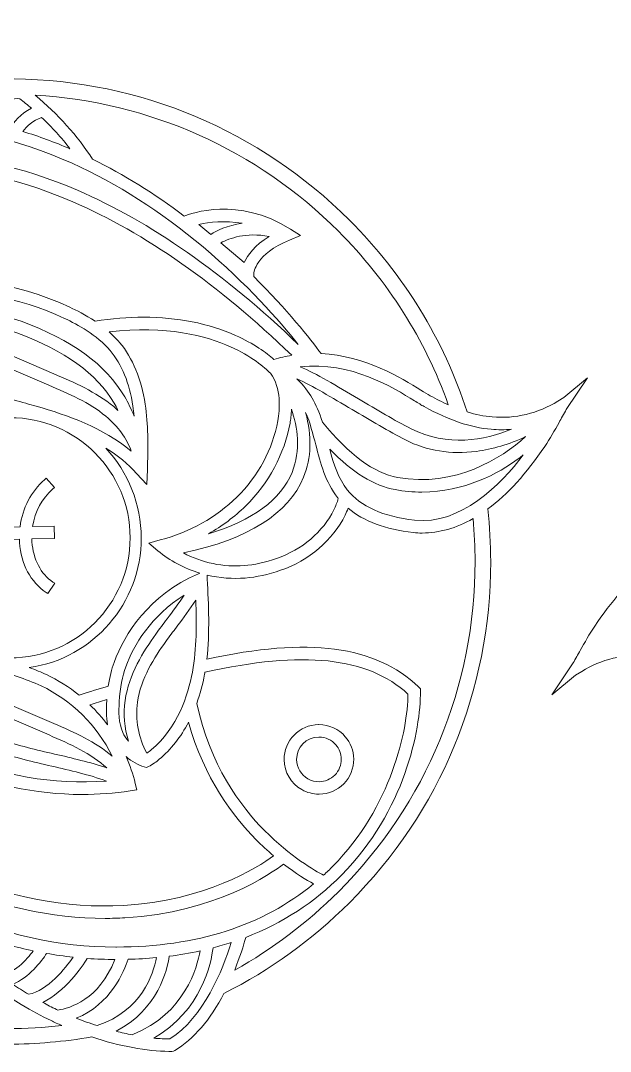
# Model space of a CAD drawing. Header units: millimetres. Extents: x 29 to 1471, y -326 to -22.
# Drawn here: x 203.2 to 376.9, y -326 to -22.5 of the extents above; entities that cross this region are included whole.
import ezdxf

# ---------------------------------------------------------------- set-up
doc = ezdxf.new("R2010")
doc.units = ezdxf.units.MM
doc.header["$MEASUREMENT"] = 0
doc.layers.add('Layer 3', color=7, linetype='Continuous')
doc.layers.add('Layer 4', color=7, linetype='Continuous')

# ---------------------------------------------------------------- blocks, each defined once
blk = doc.blocks.new('block 3')
at = {"layer": 'Layer 3', "lineweight": 0}
blk.add_open_spline([(693.53, -133.42), (693.53, -133.42), (691.7, -134.56), (691.7, -134.56), (685.99, -138.13), (679.16, -139.77), (672.45, -139.19), (670.01, -138.98), (667.58, -138.49), (665.03, -137.71), (658.09, -116.33), (646.41, -97.34), (630.33, -81.25), (603.9, -54.82), (568.77, -40.05), (531.41, -39.64), (527.12, -36.67), (522.53, -34.01), (517.77, -31.74), (503.1, -24.73), (489.43, -22.49), (482.17, -22.68), (482.17, -22.68), (481.69, -22.7), (481.69, -22.7), (481.69, -22.7), (481.27, -22.95), (481.27, -22.95), (474.44, -27.12), (468.68, -34.68), (464.15, -45.42), (462.33, -49.74), (461.11, -53.66), (460.4, -56.25), (449.59, -60.39), (440.09, -66.56), (432.16, -74.6), (426.69, -80.14), (422.03, -86.54), (418.31, -93.62), (398.29, -118.86), (387.7, -149.33), (387.7, -181.75), (387.7, -182.17), (387.71, -182.59), (387.72, -183.01), (387.72, -183.01), (387.72, -183.44), (387.72, -183.44), (382.38, -187.66), (377.2, -193.5), (372.32, -200.82), (370.74, -203.18), (369.39, -205.59), (368.06, -207.94), (367.39, -209.15), (366.69, -210.4), (365.95, -211.64), (365.95, -211.64), (359.67, -221.01), (359.67, -221.01), (359.67, -221.01), (366.65, -215.28), (366.65, -215.28), (366.65, -215.28), (368.5, -214.13), (368.5, -214.13), (374.2, -210.56), (381.04, -208.92), (387.75, -209.5), (388.63, -209.58), (389.55, -209.69), (390.47, -209.85), (395.94, -237.27), (409.38, -262.3), (429.33, -282.25), (456.18, -309.1), (491.87, -323.88), (529.83, -323.88), (538.05, -323.88), (546.32, -323.17), (554.4, -321.77), (562.57, -324.47), (570.85, -326.02), (577.15, -326.02), (577.45, -326.02), (577.74, -326.01), (578.02, -326.01), (578.02, -326.01), (578.51, -325.99), (578.51, -325.99), (578.51, -325.99), (578.93, -325.74), (578.93, -325.74), (584.47, -322.36), (589.34, -316.71), (593.38, -308.95), (607, -302.13), (619.43, -293.15), (630.33, -282.25), (657.18, -255.41), (671.96, -219.72), (671.96, -181.75), (671.96, -176.61), (671.68, -171.42), (671.13, -166.3), (676.93, -162.03), (682.57, -155.83), (687.88, -147.87), (689.45, -145.52), (690.8, -143.13), (692.1, -140.8), (692.71, -139.71), (693.48, -138.35), (694.25, -137.05), (694.25, -137.05), (700.52, -127.68), (700.52, -127.68), (700.52, -127.68), (693.53, -133.42), (693.53, -133.42)], degree=3, knots=[0, 0, 0, 0, 1, 1, 1, 2, 2, 2, 3, 3, 3, 4, 4, 4, 5, 5, 5, 6, 6, 6, 7, 7, 7, 8, 8, 8, 9, 9, 9, 10, 10, 10, 11, 11, 11, 12, 12, 12, 13, 13, 13, 14, 14, 14, 15, 15, 15, 16, 16, 16, 17, 17, 17, 18, 18, 18, 19, 19, 19, 20, 20, 20, 21, 21, 21, 22, 22, 22, 23, 23, 23, 24, 24, 24, 25, 25, 25, 26, 26, 26, 27, 27, 27, 28, 28, 28, 29, 29, 29, 30, 30, 30, 31, 31, 31, 32, 32, 32, 33, 33, 33, 34, 34, 34, 35, 35, 35, 36, 36, 36, 37, 37, 37, 38, 38, 38, 39, 39, 39, 40, 40, 40, 40], dxfattribs=at)
blk = doc.blocks.new('block 4')
at = {"layer": 'Layer 4', "lineweight": 0}
for points, knots in [([(363.24, -133.42), (363.24, -133.42), (361.41, -134.56), (361.41, -134.56), (355.7, -138.13), (348.86, -139.77), (342.15, -139.19), (339.71, -138.98), (337.28, -138.49), (334.73, -137.71), (327.79, -116.33), (316.12, -97.34), (300.04, -81.25), (273.61, -54.82), (238.48, -40.05), (201.12, -39.64), (196.83, -36.67), (192.24, -34.01), (187.48, -31.74), (172.81, -24.73), (159.14, -22.49), (151.88, -22.68), (151.88, -22.68), (151.39, -22.7), (151.39, -22.7), (151.39, -22.7), (150.98, -22.95), (150.98, -22.95), (144.14, -27.12), (138.38, -34.68), (133.86, -45.42), (132.04, -49.74), (130.82, -53.66), (130.11, -56.25), (119.29, -60.39), (109.79, -66.56), (101.87, -74.6), (96.4, -80.14), (91.74, -86.54), (88.02, -93.62), (67.99, -118.86), (57.41, -149.33), (57.41, -181.75), (57.41, -182.17), (57.42, -182.59), (57.42, -183.01), (57.42, -183.01), (57.43, -183.44), (57.43, -183.44), (52.09, -187.66), (46.91, -193.5), (42.02, -200.82), (40.45, -203.18), (39.09, -205.59), (37.77, -207.94), (37.09, -209.15), (36.4, -210.4), (35.66, -211.64), (35.66, -211.64), (29.38, -221.01), (29.38, -221.01), (29.38, -221.01), (36.36, -215.28), (36.36, -215.28), (36.36, -215.28), (38.2, -214.13), (38.2, -214.13), (43.91, -210.56), (50.75, -208.92), (57.46, -209.5), (58.34, -209.58), (59.25, -209.69), (60.18, -209.85), (65.65, -237.27), (79.08, -262.3), (99.04, -282.25), (125.88, -309.1), (161.57, -323.88), (199.54, -323.88), (207.76, -323.88), (216.03, -323.17), (224.11, -321.77), (232.27, -324.47), (240.56, -326.02), (246.85, -326.02), (247.16, -326.02), (247.45, -326.01), (247.73, -326.01), (247.73, -326.01), (248.22, -325.99), (248.22, -325.99), (248.22, -325.99), (248.64, -325.74), (248.64, -325.74), (254.18, -322.36), (259.04, -316.71), (263.09, -308.95), (276.71, -302.13), (289.14, -293.15), (300.04, -282.25), (326.88, -255.41), (341.67, -219.72), (341.67, -181.75), (341.67, -176.61), (341.39, -171.42), (340.84, -166.3), (346.64, -162.03), (352.27, -155.83), (357.59, -147.87), (359.16, -145.52), (360.5, -143.13), (361.81, -140.8), (362.42, -139.71), (363.19, -138.35), (363.95, -137.05), (363.95, -137.05), (370.23, -127.68), (370.23, -127.68), (370.23, -127.68), (363.24, -133.42), (363.24, -133.42)], [0, 0, 0, 0, 1, 1, 1, 2, 2, 2, 3, 3, 3, 4, 4, 4, 5, 5, 5, 6, 6, 6, 7, 7, 7, 8, 8, 8, 9, 9, 9, 10, 10, 10, 11, 11, 11, 12, 12, 12, 13, 13, 13, 14, 14, 14, 15, 15, 15, 16, 16, 16, 17, 17, 17, 18, 18, 18, 19, 19, 19, 20, 20, 20, 21, 21, 21, 22, 22, 22, 23, 23, 23, 24, 24, 24, 25, 25, 25, 26, 26, 26, 27, 27, 27, 28, 28, 28, 29, 29, 29, 30, 30, 30, 31, 31, 31, 32, 32, 32, 33, 33, 33, 34, 34, 34, 35, 35, 35, 36, 36, 36, 37, 37, 37, 38, 38, 38, 39, 39, 39, 40, 40, 40, 40]), ([(200.18, -54.07), (197.75, -53.4), (195.24, -52.8), (192.72, -52.27), (194.56, -49.79), (198.66, -45.05), (202.91, -45.49), (204.08, -46.4), (205.24, -47.34), (206.35, -48.29), (203.06, -49.92), (201.12, -52.5), (200.18, -54.07)], [0, 0, 0, 0, 1, 1, 1, 2, 2, 2, 3, 3, 3, 4, 4, 4, 4]), ([(323.8, -132.93), (323.11, -132.54), (322.18, -131.97), (321.09, -131.29), (315.37, -127.74), (304.75, -121.15), (291.69, -120.55), (288.49, -116.22), (281.74, -107.64), (271.85, -97.83), (271.85, -97.83), (271.89, -96.97), (271.89, -96.97), (271.9, -96.74), (272.29, -91.27), (282.38, -87.09), (282.38, -87.09), (285.64, -85.73), (285.64, -85.73), (285.64, -85.73), (282.65, -83.85), (282.65, -83.85), (267.2, -74.12), (253.2, -79.3), (251.37, -80.04), (242.61, -73.43), (233.53, -67.8), (224.38, -63.31), (219.84, -56.33), (214.16, -50), (207.47, -44.46), (241.17, -46.37), (272.85, -60.57), (296.79, -84.5), (311.44, -99.15), (322.33, -116.34), (329.17, -135.61), (327.45, -134.84), (325.65, -133.94), (323.8, -132.93)], [0, 0, 0, 0, 1, 1, 1, 2, 2, 2, 3, 3, 3, 4, 4, 4, 5, 5, 5, 6, 6, 6, 7, 7, 7, 8, 8, 8, 9, 9, 9, 10, 10, 10, 11, 11, 11, 12, 12, 12, 13, 13, 13, 13]), ([(203.86, -55.14), (204.93, -53.66), (206.7, -51.88), (209.36, -51.01), (212.4, -53.88), (215.2, -56.98), (217.71, -60.23), (213.17, -58.27), (208.51, -56.57), (203.86, -55.14)], [0, 0, 0, 0, 1, 1, 1, 2, 2, 2, 3, 3, 3, 3]), ([(168.35, -53.39), (185.11, -53.39), (201.92, -57.12), (218.31, -64.49), (231.51, -70.42), (244.5, -78.71), (256.91, -89.13), (269.79, -99.95), (279.36, -110.83), (284.96, -117.82), (263.21, -96.93), (241.34, -81.67), (219.91, -72.46), (203.5, -65.4), (187.23, -61.83), (171.56, -61.83), (169.6, -61.83), (167.63, -61.88), (165.7, -62), (139.02, -63.54), (122.49, -75.12), (118.95, -77.84), (115.35, -75.06), (112.24, -73.16), (110.14, -71.99), (125.06, -59.69), (144.59, -53.43), (168.21, -53.39), (168.21, -53.39), (168.35, -53.39), (168.35, -53.39)], [0, 0, 0, 0, 1, 1, 1, 2, 2, 2, 3, 3, 3, 4, 4, 4, 5, 5, 5, 6, 6, 6, 7, 7, 7, 8, 8, 8, 9, 9, 9, 10, 10, 10, 10]), ([(166.07, -65.64), (182.95, -64.69), (200.62, -68.13), (218.57, -75.87), (239.76, -85), (261.45, -100.2), (283.04, -121.05), (281.3, -121.34), (279.54, -121.75), (277.81, -122.28), (275.61, -120.35), (271.88, -117.6), (266.47, -115.17), (258.57, -111.63), (249.46, -109.83), (239.38, -109.83), (234.82, -109.83), (230.01, -110.22), (225.11, -110.98), (222.27, -109.1), (219.51, -107.74), (217.67, -106.88), (201.64, -99.33), (182.65, -96.66), (164.19, -99.36), (164.19, -99.36), (162.2, -99.65), (162.2, -99.65), (162.2, -99.65), (162.68, -101.6), (162.68, -101.6), (163.34, -104.3), (164.24, -106.94), (165.36, -109.49), (163.67, -108.04), (161.8, -106.96), (160.05, -106.45), (160.05, -106.45), (159.38, -106.26), (159.38, -106.26), (159.38, -106.26), (158.75, -106.56), (158.75, -106.56), (157.47, -107.17), (156.39, -108.02), (155.59, -108.68), (152.14, -111.58), (149.24, -115.25), (146.97, -119.59), (142.48, -103.14), (133.72, -91.74), (127.1, -85.05), (125.45, -83.38), (123.7, -81.76), (121.9, -80.23), (126.59, -76.83), (142.16, -66.98), (166.07, -65.64)], [0, 0, 0, 0, 1, 1, 1, 2, 2, 2, 3, 3, 3, 4, 4, 4, 5, 5, 5, 6, 6, 6, 7, 7, 7, 8, 8, 8, 9, 9, 9, 10, 10, 10, 11, 11, 11, 12, 12, 12, 13, 13, 13, 14, 14, 14, 15, 15, 15, 16, 16, 16, 17, 17, 17, 18, 18, 18, 19, 19, 19, 19]), ([(268.46, -82.17), (264, -82.75), (260.87, -84.36), (259.2, -85.44), (259.2, -85.44), (255.72, -82.53), (255.72, -82.53), (258.8, -81.8), (263.24, -81.26), (268.46, -82.17)], [0, 0, 0, 0, 1, 1, 1, 2, 2, 2, 3, 3, 3, 3]), ([(276.41, -86.01), (272.07, -88.67), (270.04, -91.56), (269.08, -93.69), (269.08, -93.69), (262.18, -87.92), (262.18, -87.92), (264.66, -86.57), (269.46, -84.81), (276.41, -86.01)], [0, 0, 0, 0, 1, 1, 1, 2, 2, 2, 3, 3, 3, 3]), ([(236.61, -138.95), (235.77, -136.87), (234.86, -134.99), (233.84, -133.26), (228.26, -123.77), (218.27, -116.49), (203.31, -111.02), (198.29, -109.19), (192.68, -107.9), (187.26, -106.66), (181.84, -105.41), (176.24, -104.13), (171.17, -102.28), (186.82, -101.09), (202.72, -103.88), (216.12, -110.19), (220, -112.02), (225.62, -114.98), (229.52, -119.62), (232.99, -123.75), (235.26, -129.25), (236.25, -135.98), (236.39, -136.95), (236.51, -137.93), (236.61, -138.95)], [0, 0, 0, 0, 1, 1, 1, 2, 2, 2, 3, 3, 3, 4, 4, 4, 5, 5, 5, 6, 6, 6, 7, 7, 7, 8, 8, 8, 8]), ([(186.46, -110.23), (191.76, -111.45), (197.25, -112.71), (202.05, -114.46), (216.18, -119.63), (225.55, -126.38), (230.69, -135.12), (231.09, -135.81), (231.48, -136.51), (231.84, -137.25), (231.44, -136.87), (231.02, -136.51), (230.59, -136.16), (225.29, -131.77), (218.99, -129.08), (212.91, -126.48), (212.91, -126.48), (188.06, -115.84), (188.06, -115.84), (181.93, -113.22), (175.61, -110.31), (171.03, -106.12), (175.99, -107.83), (181.3, -109.05), (186.46, -110.23)], [0, 0, 0, 0, 1, 1, 1, 2, 2, 2, 3, 3, 3, 4, 4, 4, 5, 5, 5, 6, 6, 6, 7, 7, 7, 8, 8, 8, 8]), ([(228.26, -138.98), (231.83, -141.93), (234.46, -145.56), (235.78, -149.29), (227.42, -142.31), (216.95, -138.67), (207.76, -136.03), (206.76, -135.74), (205.76, -135.46), (204.72, -135.17), (199.91, -133.83), (194.94, -132.43), (190.42, -130.31), (181.47, -126.1), (173.92, -118.62), (169.48, -109.63), (174.36, -113.77), (180.6, -116.63), (186.62, -119.2), (186.62, -119.2), (211.49, -129.85), (211.49, -129.85), (217.33, -132.35), (223.37, -134.93), (228.26, -138.98)], [0, 0, 0, 0, 1, 1, 1, 2, 2, 2, 3, 3, 3, 4, 4, 4, 5, 5, 5, 6, 6, 6, 7, 7, 7, 8, 8, 8, 8]), ([(255.6, -185.35), (240.74, -191.82), (233.87, -203.12), (230.72, -211.46), (229.94, -213.53), (229.38, -215.81), (229, -218.43), (226.45, -219.22), (223.7, -220.08), (220.4, -221.14), (217.41, -218.72), (214.17, -216.67), (210.75, -215.07), (209.23, -214.35), (207.58, -213.68), (205.71, -213.01), (224.62, -210.24), (238.71, -194.04), (238.71, -174.78), (238.71, -164.98), (234.92, -155.49), (228.23, -148.35), (231.8, -150.56), (234.79, -153.02), (237.33, -155.81), (237.33, -155.81), (240.34, -159.13), (240.34, -159.13), (240.34, -159.13), (240.51, -154.65), (240.51, -154.65), (240.53, -154.17), (240.54, -153.69), (240.56, -153.21), (240.56, -153.21), (240.59, -152.36), (240.59, -152.36), (240.72, -147.68), (240.76, -141.54), (239.87, -135.44), (238.78, -128.04), (236.24, -121.92), (232.32, -117.26), (231.42, -116.19), (230.37, -115.13), (229.22, -114.11), (246.17, -112.11), (258, -115.38), (264.97, -118.51), (271.16, -121.29), (275.02, -124.58), (276.78, -126.31), (280.06, -130.73), (279.54, -137.01), (278.94, -140.36), (277.46, -148.63), (273.17, -156.61), (266.85, -162.83), (260.83, -168.76), (253.04, -173.11), (244.32, -175.43), (244.32, -175.43), (240.9, -176.33), (240.9, -176.33), (240.9, -176.33), (243.61, -178.6), (243.61, -178.6), (247.12, -181.53), (251.38, -183.79), (255.99, -185.18), (255.99, -185.18), (255.6, -185.35), (255.6, -185.35)], [0, 0, 0, 0, 1, 1, 1, 2, 2, 2, 3, 3, 3, 4, 4, 4, 5, 5, 5, 6, 6, 6, 7, 7, 7, 8, 8, 8, 9, 9, 9, 10, 10, 10, 11, 11, 11, 12, 12, 12, 13, 13, 13, 14, 14, 14, 15, 15, 15, 16, 16, 16, 17, 17, 17, 18, 18, 18, 19, 19, 19, 20, 20, 20, 21, 21, 21, 22, 22, 22, 23, 23, 23, 24, 24, 24, 24]), ([(318.22, -142.68), (313.44, -140.25), (308, -137.01), (302.73, -133.88), (296.31, -130.06), (290.21, -126.43), (285.57, -124.41), (300.42, -122.77), (313.04, -130.6), (319.21, -134.43), (320.31, -135.12), (321.26, -135.71), (322.04, -136.13), (329.39, -140.17), (335.68, -142.3), (341.84, -142.83), (343.81, -143.01), (345.81, -143), (347.8, -142.83), (339.88, -146.01), (328.91, -148.13), (318.22, -142.68)], [0, 0, 0, 0, 1, 1, 1, 2, 2, 2, 3, 3, 3, 4, 4, 4, 5, 5, 5, 6, 6, 6, 7, 7, 7, 7]), ([(314.18, -157), (314.18, -157), (314.18, -157), (314.18, -157), (307.36, -155.79), (299.93, -150.31), (292.08, -140.71), (291.18, -137.85), (290.22, -135.6), (289.08, -133.62), (288.03, -131.81), (286.58, -129.98), (284.58, -127.96), (288.98, -129.96), (295.01, -133.55), (300.86, -137.03), (306.18, -140.19), (311.67, -143.45), (316.56, -145.95), (322.91, -149.18), (329.94, -150.32), (337.45, -149.33), (342.23, -148.7), (347.1, -147.25), (351.96, -145), (344.69, -151.42), (331.32, -160.05), (314.18, -157)], [0, 0, 0, 0, 1, 1, 1, 2, 2, 2, 3, 3, 3, 4, 4, 4, 5, 5, 5, 6, 6, 6, 7, 7, 7, 8, 8, 8, 9, 9, 9, 9]), ([(194.98, -209.74), (194.27, -209.54), (193.57, -209.34), (192.86, -209.14), (189.52, -208.18), (186.76, -207.3), (184.2, -206.37), (172.17, -200.31), (164.7, -188.2), (164.7, -174.78), (164.7, -155.28), (180.56, -139.41), (200.06, -139.41), (219.56, -139.41), (235.43, -155.28), (235.43, -174.78), (235.43, -194.28), (219.56, -210.15), (200.06, -210.15), (198.48, -210.15), (196.84, -210.03), (195.23, -209.81), (195.23, -209.81), (194.98, -209.74), (194.98, -209.74)], [0, 0, 0, 0, 1, 1, 1, 2, 2, 2, 3, 3, 3, 4, 4, 4, 5, 5, 5, 6, 6, 6, 7, 7, 7, 8, 8, 8, 8]), ([(286.53, -156.91), (288.84, -151.29), (289.04, -144.75), (287.12, -137.85), (288.46, -140.87), (289.31, -144.2), (290.15, -147.45), (291.53, -152.84), (292.95, -158.42), (296.57, -162.95), (296.63, -163.02), (296.69, -163.1), (296.76, -163.18), (296.42, -164.36), (295.98, -165.48), (295.48, -166.51), (292.34, -172.95), (286.02, -178.33), (278.58, -180.88), (275.24, -182.03), (272.02, -182.74), (269.03, -182.98), (263.03, -183.48), (256.57, -182.12), (251.14, -179.25), (270.19, -175.22), (282.1, -167.71), (286.53, -156.91)], [0, 0, 0, 0, 1, 1, 1, 2, 2, 2, 3, 3, 3, 4, 4, 4, 5, 5, 5, 6, 6, 6, 7, 7, 7, 8, 8, 8, 9, 9, 9, 9]), ([(283.15, -155.52), (279.85, -163.56), (271.57, -169.64), (258.52, -173.6), (262.55, -171.33), (266.21, -168.6), (269.42, -165.43), (276.27, -158.69), (280.93, -150.02), (282.55, -141), (282.73, -140), (282.93, -138.58), (283, -136.95), (284.71, -142.05), (285.84, -148.95), (283.15, -155.52)], [0, 0, 0, 0, 1, 1, 1, 2, 2, 2, 3, 3, 3, 4, 4, 4, 5, 5, 5, 5]), ([(299.43, -160.67), (296.78, -157.34), (295.49, -153.4), (294.24, -148.66), (300.89, -155.49), (307.38, -159.51), (313.54, -160.6), (316.17, -161.07), (318.82, -161.31), (321.42, -161.31), (333.93, -161.31), (343.87, -155.9), (350.02, -151.36), (350.44, -151.05), (350.86, -150.73), (351.28, -150.4), (344.63, -159.08), (332.8, -171.13), (319.25, -169.59), (309.99, -168.54), (303.32, -165.54), (299.43, -160.67)], [0, 0, 0, 0, 1, 1, 1, 2, 2, 2, 3, 3, 3, 4, 4, 4, 5, 5, 5, 6, 6, 6, 7, 7, 7, 7]), ([(202.86, -176.19), (203.28, -182.51), (206.13, -187.86), (210.69, -190.87), (210.69, -190.87), (211.23, -191.23), (211.23, -191.23), (211.23, -191.23), (213.25, -188.18), (213.25, -188.18), (213.25, -188.18), (212.7, -187.82), (212.7, -187.82), (209.11, -185.44), (206.85, -181.11), (206.51, -175.95), (206.49, -175.69), (206.48, -175.41), (206.47, -175.11), (206.47, -175.11), (213.14, -174.99), (213.14, -174.99), (213.14, -174.99), (213.07, -171.33), (213.07, -171.33), (213.07, -171.33), (206.71, -171.45), (206.71, -171.45), (207.4, -167.06), (209.48, -163.16), (212.6, -160.44), (212.6, -160.44), (213.1, -160.01), (213.1, -160.01), (213.1, -160.01), (210.69, -157.25), (210.69, -157.25), (210.69, -157.25), (210.2, -157.68), (210.2, -157.68), (206.26, -161.11), (203.71, -166.01), (203, -171.52), (203, -171.52), (198.21, -171.61), (198.21, -171.61), (197.41, -166.1), (194.76, -161.23), (190.74, -157.87), (190.74, -157.87), (190.24, -157.45), (190.24, -157.45), (190.24, -157.45), (187.89, -160.25), (187.89, -160.25), (187.89, -160.25), (188.4, -160.67), (188.4, -160.67), (191.6, -163.36), (193.77, -167.26), (194.52, -171.68), (194.52, -171.68), (187.39, -171.82), (187.39, -171.82), (187.39, -171.82), (187.47, -175.48), (187.47, -175.48), (187.47, -175.48), (194.81, -175.34), (194.81, -175.34), (194.81, -175.59), (194.8, -175.83), (194.79, -176.06), (194.55, -181.23), (192.37, -185.6), (188.83, -188.05), (188.83, -188.05), (188.29, -188.42), (188.29, -188.42), (188.29, -188.42), (190.36, -191.43), (190.36, -191.43), (190.36, -191.43), (190.9, -191.06), (190.9, -191.06), (195.4, -187.96), (198.15, -182.56), (198.44, -176.23), (198.46, -175.93), (198.47, -175.61), (198.47, -175.27), (198.47, -175.27), (202.82, -175.18), (202.82, -175.18), (202.82, -175.54), (202.84, -175.88), (202.86, -176.19)], [0, 0, 0, 0, 1, 1, 1, 2, 2, 2, 3, 3, 3, 4, 4, 4, 5, 5, 5, 6, 6, 6, 7, 7, 7, 8, 8, 8, 9, 9, 9, 10, 10, 10, 11, 11, 11, 12, 12, 12, 13, 13, 13, 14, 14, 14, 15, 15, 15, 16, 16, 16, 17, 17, 17, 18, 18, 18, 19, 19, 19, 20, 20, 20, 21, 21, 21, 22, 22, 22, 23, 23, 23, 24, 24, 24, 25, 25, 25, 26, 26, 26, 27, 27, 27, 28, 28, 28, 29, 29, 29, 30, 30, 30, 31, 31, 31, 32, 32, 32, 32]), ([(269.51, -292.44), (280.32, -288.3), (289.82, -282.13), (297.74, -274.09), (316.35, -255.24), (321.09, -231.2), (320.96, -219.97), (320.96, -219.97), (320.95, -219.21), (320.95, -219.21), (320.95, -219.21), (320.39, -218.67), (320.39, -218.67), (307.76, -206.57), (287.94, -203.97), (258.03, -210.52), (258.93, -202.62), (258.54, -194.65), (258.16, -186.93), (258.16, -186.93), (258.1, -185.74), (258.1, -185.74), (261.84, -186.63), (265.68, -186.93), (269.33, -186.63), (272.63, -186.36), (276.14, -185.59), (279.77, -184.35), (288.11, -181.48), (295.21, -175.41), (298.77, -168.12), (299.09, -167.47), (299.38, -166.79), (299.65, -166.07), (304.21, -169.89), (310.66, -172.3), (318.84, -173.23), (319.71, -173.33), (320.61, -173.38), (321.52, -173.38), (326.48, -173.38), (331.51, -171.95), (336.49, -169.14), (336.87, -173.41), (337.07, -177.65), (337.07, -181.75), (337.07, -218.49), (322.77, -253.03), (296.79, -279), (287.68, -288.12), (277.4, -295.88), (266.24, -302.08), (267.79, -298.23), (268.86, -294.77), (269.51, -292.44)], [0, 0, 0, 0, 1, 1, 1, 2, 2, 2, 3, 3, 3, 4, 4, 4, 5, 5, 5, 6, 6, 6, 7, 7, 7, 8, 8, 8, 9, 9, 9, 10, 10, 10, 11, 11, 11, 12, 12, 12, 13, 13, 13, 14, 14, 14, 15, 15, 15, 16, 16, 16, 17, 17, 17, 18, 18, 18, 18]), ([(246.3, -198.69), (245.21, -200.13), (244.08, -201.63), (242.99, -203.14), (239.36, -208.19), (235.06, -214.96), (233.97, -222.66), (233.4, -226.68), (233.73, -230.81), (234.92, -234.7), (234.22, -233.86), (233.65, -232.98), (233.28, -232.14), (232.02, -229.32), (232.04, -225.96), (232.21, -223.04), (232.48, -218.82), (233.09, -215.55), (234.15, -212.75), (236.52, -206.46), (241.42, -197.81), (251.4, -191.66), (249.78, -194.07), (248.01, -196.41), (246.3, -198.69)], [0, 0, 0, 0, 1, 1, 1, 2, 2, 2, 3, 3, 3, 4, 4, 4, 5, 5, 5, 6, 6, 6, 7, 7, 7, 8, 8, 8, 8]), ([(241.67, -237.2), (241.32, -237.49), (240.86, -237.86), (240.35, -238.21), (237.85, -233.64), (236.87, -228.32), (237.59, -223.17), (238.57, -216.26), (242.57, -209.98), (245.96, -205.28), (247, -203.84), (248.1, -202.38), (249.17, -200.96), (249.17, -200.96), (249.24, -200.86), (249.24, -200.86), (251.1, -198.39), (253.02, -195.85), (254.78, -193.18), (255.04, -200.02), (255.06, -207.27), (253.77, -214.31), (252.51, -221.17), (249.39, -230.72), (241.67, -237.2)], [0, 0, 0, 0, 1, 1, 1, 2, 2, 2, 3, 3, 3, 4, 4, 4, 5, 5, 5, 6, 6, 6, 7, 7, 7, 8, 8, 8, 8]), ([(212.99, -229.49), (212.99, -229.49), (188.13, -218.85), (188.13, -218.85), (182.29, -216.34), (176.25, -213.76), (171.35, -209.71), (167.78, -206.76), (165.15, -203.13), (163.83, -199.4), (171.66, -205.94), (181.13, -209.39), (188.59, -211.69), (189.66, -212.02), (190.76, -212.35), (191.85, -212.66), (192.77, -212.92), (193.69, -213.18), (194.61, -213.44), (194.61, -213.44), (194.86, -213.51), (194.86, -213.51), (199.68, -214.86), (204.66, -216.25), (209.19, -218.38), (218.14, -222.59), (225.7, -230.07), (230.13, -239.06), (225.25, -234.92), (219.01, -232.06), (212.99, -229.49)], [0, 0, 0, 0, 1, 1, 1, 2, 2, 2, 3, 3, 3, 4, 4, 4, 5, 5, 5, 6, 6, 6, 7, 7, 7, 8, 8, 8, 9, 9, 9, 10, 10, 10, 10]), ([(317.3, -220.79), (317.2, -231.46), (312.43, -254), (295.14, -271.52), (294.27, -272.4), (293.36, -273.28), (292.43, -274.13), (290.02, -272.87), (282.58, -268.65), (275.04, -261), (268, -253.86), (258.83, -241.56), (255.07, -223.53), (256.05, -220.81), (256.83, -217.93), (257.37, -214.97), (257.41, -214.78), (257.44, -214.59), (257.47, -214.39), (286.39, -207.87), (305.41, -209.9), (317.3, -220.79)], [0, 0, 0, 0, 1, 1, 1, 2, 2, 2, 3, 3, 3, 4, 4, 4, 5, 5, 5, 6, 6, 6, 7, 7, 7, 7]), ([(75.81, -215.76), (76.52, -216.15), (77.49, -216.75), (78.51, -217.39), (84.23, -220.94), (94.85, -227.54), (107.91, -228.14), (111.31, -232.74), (118.49, -241.83), (129.02, -252.1), (128.73, -253.62), (127.15, -258.04), (118.59, -261.59), (118.59, -261.59), (115.32, -262.95), (115.32, -262.95), (115.32, -262.95), (118.31, -264.83), (118.31, -264.83), (124.48, -268.71), (131.1, -270.68), (138, -270.68), (143.14, -270.68), (147.08, -269.53), (148.68, -268.98), (157.31, -275.45), (166.25, -280.97), (175.23, -285.39), (186.13, -302.12), (201.31, -311.78), (212.13, -316.95), (213.15, -317.44), (214.21, -317.92), (215.28, -318.39), (210.05, -318.99), (204.76, -319.29), (199.54, -319.29), (162.8, -319.29), (128.26, -304.98), (102.29, -279), (83.52, -260.24), (70.69, -236.76), (65.14, -211.06), (68.46, -212.11), (71.96, -213.65), (75.81, -215.76)], [0, 0, 0, 0, 1, 1, 1, 2, 2, 2, 3, 3, 3, 4, 4, 4, 5, 5, 5, 6, 6, 6, 7, 7, 7, 8, 8, 8, 9, 9, 9, 10, 10, 10, 11, 11, 11, 12, 12, 12, 13, 13, 13, 14, 14, 14, 15, 15, 15, 15]), ([(196.31, -237.66), (201.32, -239.5), (206.92, -240.78), (212.34, -242.03), (217.77, -243.27), (223.37, -244.56), (228.45, -246.41), (212.8, -247.6), (196.89, -244.81), (183.5, -238.5), (179.61, -236.67), (173.99, -233.71), (170.09, -229.07), (166.62, -224.94), (164.35, -219.44), (163.37, -212.71), (163.22, -211.74), (163.1, -210.76), (163, -209.74), (163.84, -211.82), (164.75, -213.7), (165.77, -215.43), (171.36, -224.93), (181.35, -232.2), (196.31, -237.66)], [0, 0, 0, 0, 1, 1, 1, 2, 2, 2, 3, 3, 3, 4, 4, 4, 5, 5, 5, 6, 6, 6, 7, 7, 7, 8, 8, 8, 8]), ([(213.15, -238.46), (207.85, -237.24), (202.36, -235.98), (197.56, -234.23), (183.43, -229.07), (174.07, -222.31), (168.92, -213.57), (168.52, -212.88), (168.13, -212.18), (167.76, -211.44), (168.17, -211.81), (168.59, -212.18), (169.02, -212.53), (174.32, -216.92), (180.62, -219.61), (186.7, -222.21), (186.7, -222.21), (211.55, -232.85), (211.55, -232.85), (217.68, -235.47), (224, -238.38), (228.58, -242.57), (223.62, -240.86), (218.31, -239.64), (213.15, -238.46)], [0, 0, 0, 0, 1, 1, 1, 2, 2, 2, 3, 3, 3, 4, 4, 4, 5, 5, 5, 6, 6, 6, 7, 7, 7, 8, 8, 8, 8]), ([(228.81, -229.89), (227.24, -227.79), (225.49, -225.8), (223.59, -223.96), (225.25, -223.44), (226.92, -222.91), (228.59, -222.39), (228.58, -222.53), (228.57, -222.67), (228.56, -222.82), (228.43, -224.96), (228.37, -227.42), (228.81, -229.89)], [0, 0, 0, 0, 1, 1, 1, 2, 2, 2, 3, 3, 3, 4, 4, 4, 4]), ([(233.54, -283.05), (216.65, -284), (198.99, -280.55), (181.04, -272.82), (159.85, -263.69), (138.16, -248.49), (116.57, -227.63), (118.33, -227.34), (120.08, -226.93), (121.8, -226.41), (123.99, -228.33), (127.72, -231.08), (133.14, -233.52), (141.17, -237.12), (154.86, -240.77), (174.51, -237.71), (177.34, -239.59), (180.1, -240.95), (181.94, -241.81), (193.81, -247.4), (207.42, -250.36), (221.29, -250.36), (226.01, -250.36), (230.76, -250.01), (235.42, -249.33), (235.42, -249.33), (237.41, -249.04), (237.41, -249.04), (237.41, -249.04), (236.93, -247.09), (236.93, -247.09), (236.27, -244.39), (235.37, -241.75), (234.25, -239.2), (235.94, -240.65), (237.81, -241.73), (239.56, -242.24), (239.56, -242.24), (240.23, -242.43), (240.23, -242.43), (240.23, -242.43), (240.86, -242.13), (240.86, -242.13), (242.13, -241.52), (243.22, -240.68), (244.02, -240.01), (247.47, -237.11), (250.37, -233.44), (252.64, -229.1), (257.13, -245.55), (265.89, -256.94), (272.51, -263.64), (274.16, -265.31), (275.91, -266.93), (277.71, -268.46), (273.02, -271.85), (257.45, -281.7), (233.54, -283.05)], [0, 0, 0, 0, 1, 1, 1, 2, 2, 2, 3, 3, 3, 4, 4, 4, 5, 5, 5, 6, 6, 6, 7, 7, 7, 8, 8, 8, 9, 9, 9, 10, 10, 10, 11, 11, 11, 12, 12, 12, 13, 13, 13, 14, 14, 14, 15, 15, 15, 16, 16, 16, 17, 17, 17, 18, 18, 18, 19, 19, 19, 19]), ([(280.82, -240.12), (280.86, -243.77), (282.85, -247.15), (286.03, -248.94), (287.56, -249.81), (289.29, -250.27), (291.05, -250.27), (291.05, -250.27), (291.16, -250.27), (291.16, -250.27), (293.9, -250.24), (296.46, -249.15), (298.37, -247.2), (300.28, -245.24), (301.32, -242.66), (301.3, -239.93), (301.27, -237.51), (300.4, -235.17), (298.83, -233.36), (296.89, -231.09), (294.05, -229.79), (291.05, -229.79), (291.05, -229.79), (290.96, -229.79), (290.96, -229.79), (285.31, -229.84), (280.77, -234.48), (280.82, -240.12)], [0, 0, 0, 0, 1, 1, 1, 2, 2, 2, 3, 3, 3, 4, 4, 4, 5, 5, 5, 6, 6, 6, 7, 7, 7, 8, 8, 8, 9, 9, 9, 9]), ([(181.3, -284.2), (168.09, -278.27), (155.11, -269.98), (142.7, -259.56), (129.8, -248.73), (120.23, -237.83), (114.62, -230.84), (136.38, -251.75), (158.26, -267.01), (179.7, -276.23), (196.11, -283.28), (212.37, -286.86), (228.03, -286.86), (229.99, -286.86), (231.96, -286.8), (233.91, -286.69), (260.59, -285.15), (277.12, -273.57), (280.66, -270.85), (284.26, -273.63), (287.37, -275.53), (289.47, -276.7), (274.55, -289), (255.02, -295.26), (231.4, -295.3), (231.4, -295.3), (231.19, -295.3), (231.19, -295.3), (214.47, -295.3), (197.69, -291.57), (181.3, -284.2)], [0, 0, 0, 0, 1, 1, 1, 2, 2, 2, 3, 3, 3, 4, 4, 4, 5, 5, 5, 6, 6, 6, 7, 7, 7, 8, 8, 8, 9, 9, 9, 10, 10, 10, 10]), ([(284.48, -240.09), (284.45, -236.46), (287.37, -233.48), (290.99, -233.45), (290.99, -233.45), (291.08, -233.45), (291.08, -233.45), (293, -233.45), (294.81, -234.29), (296.05, -235.75), (297.06, -236.91), (297.62, -238.41), (297.63, -239.96), (297.65, -241.72), (296.99, -243.38), (295.76, -244.64), (294.53, -245.89), (292.88, -246.59), (291.11, -246.61), (289.99, -246.63), (288.86, -246.34), (287.83, -245.76), (285.79, -244.61), (284.5, -242.43), (284.48, -240.09)], [0, 0, 0, 0, 1, 1, 1, 2, 2, 2, 3, 3, 3, 4, 4, 4, 5, 5, 5, 6, 6, 6, 7, 7, 7, 8, 8, 8, 8]), ([(259.87, -295.52), (261.69, -295.04), (263.49, -294.52), (265.23, -293.96), (262.7, -302.09), (257.12, -315.99), (247.14, -322.36), (245.75, -322.37), (244.13, -322.29), (242.4, -322.12), (256.5, -314.04), (259.32, -300.04), (259.87, -295.52)], [0, 0, 0, 0, 1, 1, 1, 2, 2, 2, 3, 3, 3, 4, 4, 4, 4]), ([(199.43, -294.62), (201.86, -295.29), (204.37, -295.89), (206.9, -296.42), (205.07, -298.89), (200.99, -303.61), (196.7, -303.2), (195.53, -302.29), (194.37, -301.35), (193.26, -300.39), (196.55, -298.77), (198.49, -296.18), (199.43, -294.62)], [0, 0, 0, 0, 1, 1, 1, 2, 2, 2, 3, 3, 3, 4, 4, 4, 4]), ([(210.84, -297.17), (213.43, -297.62), (216.06, -297.99), (218.66, -298.27), (216.38, -301.51), (211.17, -308.06), (205.46, -309.2), (203.89, -308.25), (202.33, -307.25), (200.83, -306.21), (205.64, -304.4), (209.33, -299.46), (210.84, -297.17)], [0, 0, 0, 0, 1, 1, 1, 2, 2, 2, 3, 3, 3, 4, 4, 4, 4]), ([(246.95, -297.99), (250.02, -297.6), (253.08, -297.07), (256.05, -296.43), (255.23, -301.2), (251.58, -314.85), (236.27, -321.05), (236.27, -321.05), (236.01, -321.15), (236.01, -321.15), (234.46, -320.85), (232.87, -320.48), (231.27, -320.07), (243.69, -313.74), (246.39, -301.92), (246.95, -297.99)], [0, 0, 0, 0, 1, 1, 1, 2, 2, 2, 3, 3, 3, 4, 4, 4, 5, 5, 5, 5]), ([(213.71, -313.65), (212.36, -313.01), (211.01, -312.32), (209.67, -311.6), (216.23, -308.46), (221.25, -301.14), (222.82, -298.65), (225.57, -298.85), (228.29, -298.95), (230.91, -298.96), (226.25, -310.8), (217.73, -313.32), (214.15, -313.85), (214, -313.79), (213.86, -313.72), (213.71, -313.65)], [0, 0, 0, 0, 1, 1, 1, 2, 2, 2, 3, 3, 3, 4, 4, 4, 5, 5, 5, 5]), ([(234.83, -298.91), (237.68, -298.83), (240.48, -298.66), (243.18, -298.41), (242.29, -303.27), (238.86, -314), (225.7, -318.44), (223.64, -317.77), (221.57, -317.02), (219.53, -316.2), (229.64, -312.32), (233.72, -302.3), (234.83, -298.91)], [0, 0, 0, 0, 1, 1, 1, 2, 2, 2, 3, 3, 3, 4, 4, 4, 4])]:
    blk.add_open_spline(points, degree=3, knots=knots, dxfattribs=at)

msp = doc.modelspace()

# ---------------------------------------------------------------- block references
at = {"layer": 'Layer 3'}
msp.add_blockref('block 3', (0, 0), dxfattribs=at)
at = {"layer": 'Layer 4'}
msp.add_blockref('block 4', (0, 0), dxfattribs=at)

doc.saveas('drawing.dxf')
